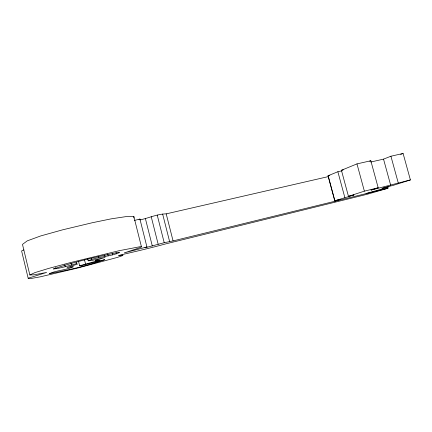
<?xml version="1.0" encoding="UTF-8"?>
<svg xmlns="http://www.w3.org/2000/svg" width="432" height="432" viewBox="0 0 432 432"><rect width="100%" height="100%" fill="white"/><g stroke="black" fill="none" stroke-linecap="round" stroke-linejoin="round"><path stroke-width="0.65" d="M23.895 249.907L21.6 250.916L28.166 278.23L46.629 272.441L33.847 274.844L29.846 274.963L22.486 244.393L27.248 240.862L40.678 235.948L62.716 229.802L92.47 222.696L111.229 218.84L125.728 216.659L133.801 216.346L141.356 246.461L141.232 247.25L124.308 252.887L146.934 246.947L139.925 219.062L134.336 220.45M138.969 219.704L139.925 219.062M29.846 274.963L34.906 272.619L48.551 268.445L70.713 262.516L119.162 250.695L141.356 246.461M146.934 246.947L144.92 247.822L164.214 242.708L173.07 240.91L387.947 188.266L387.596 186.997M139.865 219.915C148.7 218.165 157.059 213.959 166.207 213.862L328.379 176.596L334.973 201.134L340.151 199.46L334.746 200.783L328.023 175.775L337.873 171.731L342.187 170.748M334.746 200.783L354.04 194.962L348.457 196.328L341.42 170.278L356.972 163.895L370.818 160.763L378.189 187.78L370.937 190.118L410.4 179.923L403.099 153.468L390.922 156.222L383.53 159.133L370.753 162.032M369.635 161.244L370.818 160.763M87.707 258.838L88.193 260.804C98.15 256.543 109.28 256.813 119.243 252.709L119.47 252.164C97.211 256.635 74.876 261.706 53.368 268.974C61.263 268.18 68.92 265.637 76.572 263.596L77.495 264.136L67.003 267.5L73.316 266.738C65.788 270.259 56.981 270.167 49.372 273.65C67.91 270.076 86.962 266.026 104.701 259.648L80.649 265.82L79.623 265.772L78.527 261.284M400.653 154.418L403.099 153.468M387.947 188.266L367.178 194.27L165.505 243.945C151.713 247.687 137.376 251.1 123.757 254.227L118.595 255.496L122.888 255.037L122.807 255.539L117.218 257.45L77.36 268.132L40.133 276.863L30.818 278.532L28.166 278.23M348.457 196.328L364.376 191.149L378.189 187.78M79.623 265.772L99.635 260.204L95.467 260.955L95.251 260.566L105.052 257.423L91.417 260.561L88.193 260.804M366.061 193.498L377.816 190.215L388.919 186.71L382.585 188.26L386.527 187.007L392.915 185.447L410.4 179.923M328.023 175.775L329.832 175.36M341.42 170.278L343.283 169.852M390.922 156.222L398.25 182.882M383.53 159.133L390.701 185.285M356.972 163.895L364.376 191.149M337.873 171.731L344.828 197.505M166.207 213.862L173.07 240.91M162.643 214.061L169.592 241.483M157.226 215.098L164.214 242.708M151.216 216.686L158.182 244.285M145.411 218.641L152.302 246.008M116.014 252.58L116.332 253.87M112.234 253.66L112.552 254.945M107.649 254.021L108.13 255.96M104.647 254.966L104.965 256.257M98.345 256.414L98.663 257.71M91.271 258.277L91.589 259.578M84.542 259.961L85.504 263.871M76.259 262.305L76.572 263.596M70.983 263.142L71.453 265.07M64.746 264.74L65.216 266.668M55.544 267.516L55.863 268.817M133.801 216.346L133.898 218.014"/></g></svg>
